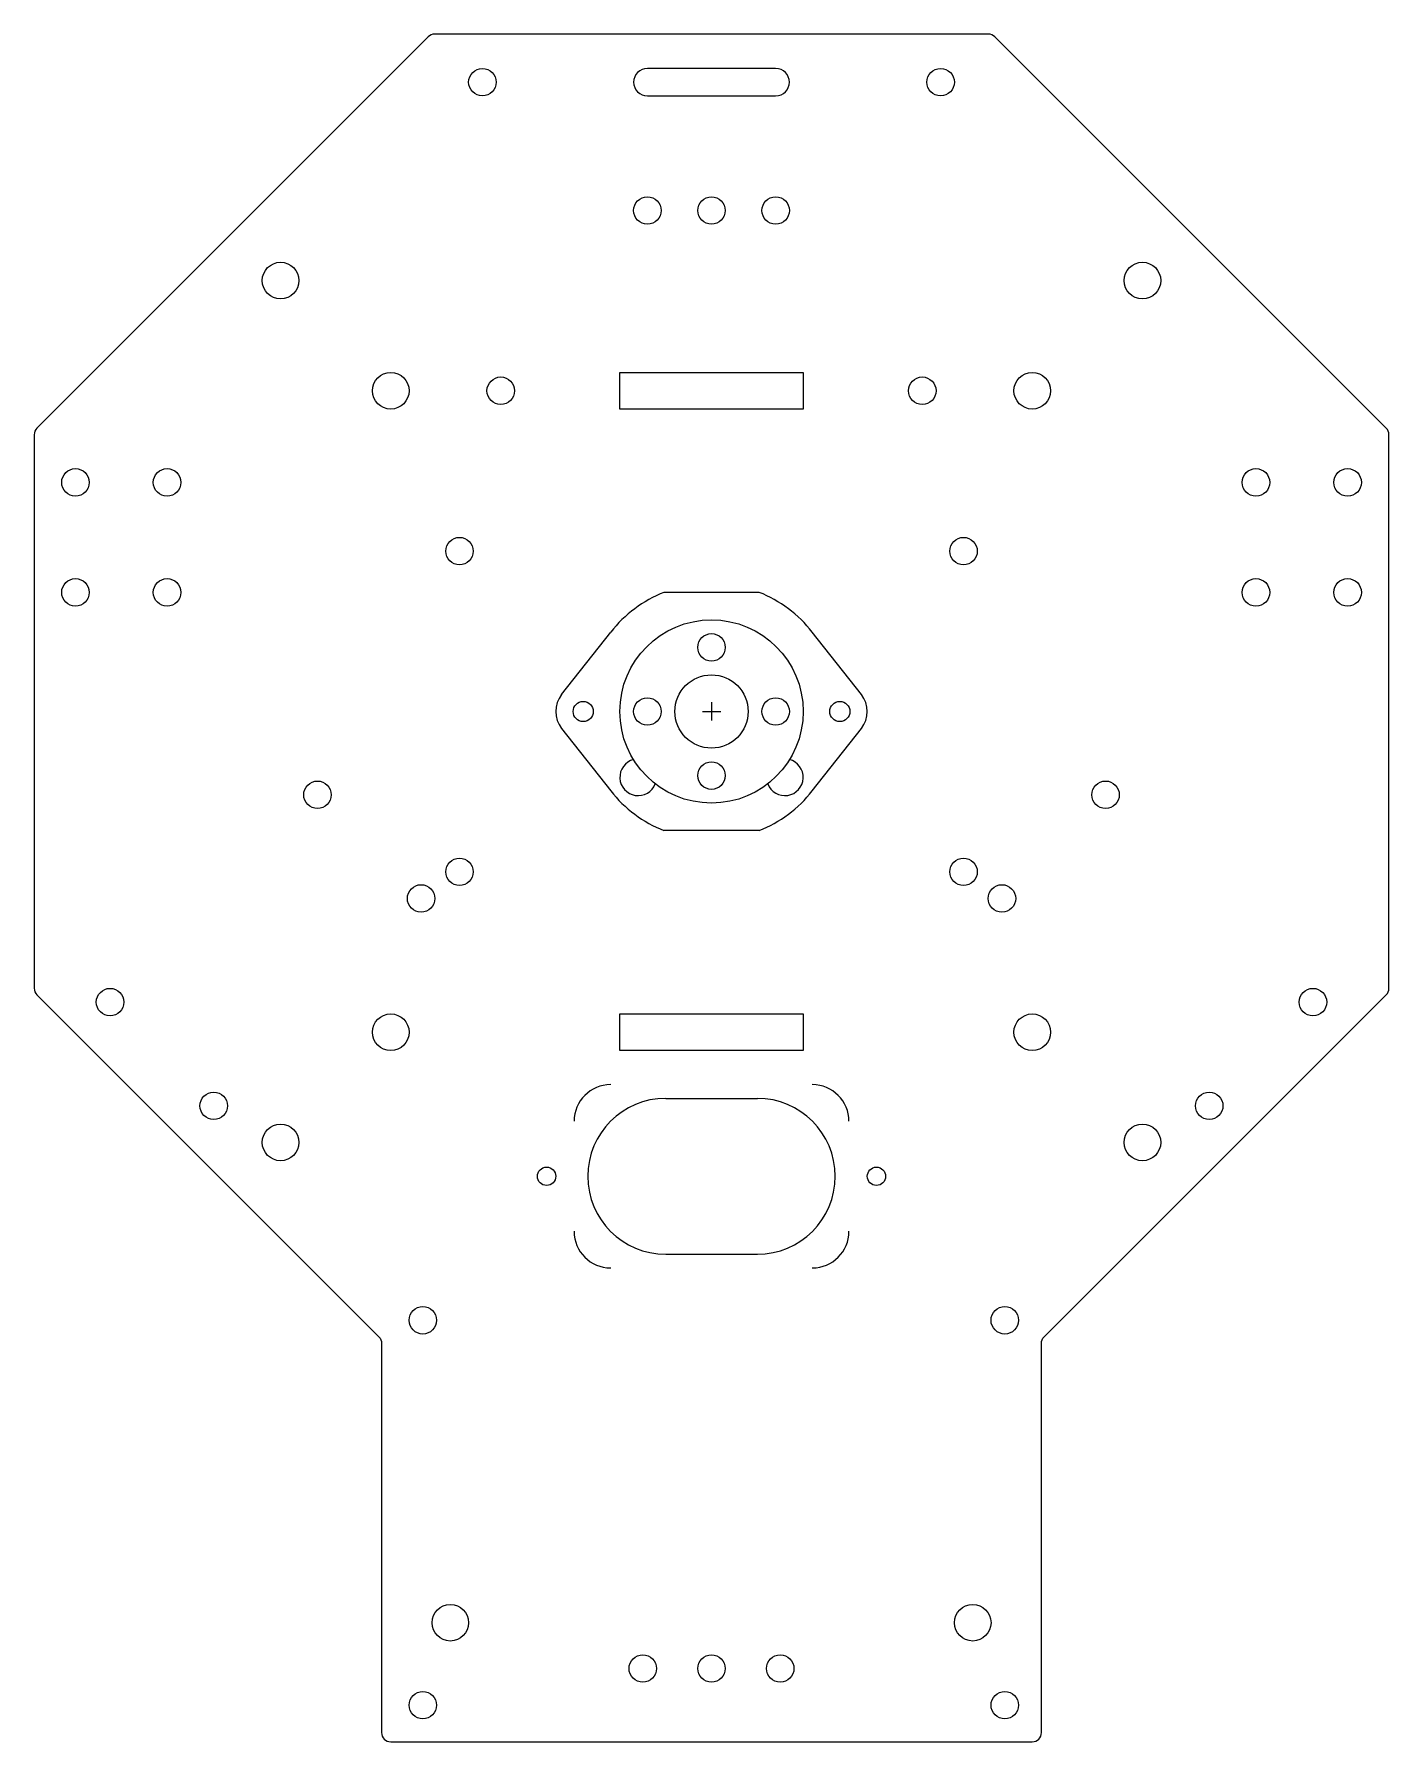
# Model space of a CAD drawing. Extents: x 79 to 227, y 211 to 398.
import ezdxf

# ---------------------------------------------------------------- set-up
doc = ezdxf.new("R2010")
doc.units = 0
doc.header["$MEASUREMENT"] = 0
doc.layers.get('0').update_dxf_attribs({"linetype": 'CONTINUOUS'})
doc.layers.add('02___PRT_ALL_AXES', color=7, linetype='CONTINUOUS')
doc.layers.add('粗实线层', color=7, linetype='CONTINUOUS')

msp = doc.modelspace()

# ---------------------------------------------------------------- linework, layer by layer
at = {"linetype": 'Continuous'}
for p, q in [((158.38, 336.84), (147.99, 336.84)), ((158.38, 310.84), (147.99, 310.84))]:
    msp.add_line(p, q, dxfattribs=at)
for p, q in [((136.83, 325.7), (142.19, 332.5)), ((169.55, 325.7), (164.19, 332.5)), ((136.83, 321.98), (142.19, 315.18)), ((164.19, 315.18), (169.55, 321.98)), ((118.19, 211.41), (188.19, 211.41))]:
    msp.add_line(p, q)
msp.add_lwpolyline([(189.19, 212.41), (189.19, 254.9, -0.198912), (189.48, 255.61), (226.81, 292.93, 0.198912), (227.1, 293.64), (227.1, 354.04, 0.198912), (226.81, 354.75), (184.1, 397.46, 0.198912), (183.39, 397.75), (122.99, 397.75, 0.198912), (122.28, 397.46), (79.57, 354.75, 0.198912), (79.28, 354.04), (79.28, 293.64, 0.198912), (79.57, 292.93), (116.9, 255.61, -0.198912), (117.19, 254.9), (117.19, 212.41)], format="xyb")
at = {"color": 1, "linetype": 'Continuous'}
for centre in [(118.19, 358.84), (188.19, 358.84), (118.19, 288.84), (188.19, 288.84)]:
    msp.add_circle(centre, 2, dxfattribs=at)
at = {"color": 7, "linetype": 'Continuous'}
for centre in [(130.19, 358.84), (176.19, 358.84), (125.69, 341.34), (180.69, 341.34), (125.69, 306.34), (180.69, 306.34), (121.69, 257.41), (185.19, 257.41), (121.69, 215.41), (185.19, 215.41)]:
    msp.add_circle(centre, 1.5, dxfattribs=at)
for centre, radius, start, end in [((153.19, 323.84), 14, 111.7868, 141.7868), ((153.19, 323.84), 14, 38.2132, 68.2132), ((139.19, 323.84), 3, 141.7868, 218.2134), ((167.19, 323.84), 3, 321.7868, 38.2134), ((153.19, 323.84), 14, 218.2132, 248.2132), ((153.19, 323.84), 14, 291.7868, 321.7868), ((118.19, 212.41), 1, 180, 270), ((188.19, 212.41), 1, 270, 0)]:
    msp.add_arc(centre, radius, start, end)
at = {"layer": '02___PRT_ALL_AXES', "linetype": 'Continuous'}
for centre in [(139.19, 323.84), (167.19, 323.84)]:
    msp.add_circle(centre, 1.1, dxfattribs=at)
for centre, start, end in [((145.19, 316.66), 104.8606, 338.9553), ((161.19, 316.66), 201.0447, 75.1394)]:
    msp.add_arc(centre, 2, start, end, dxfattribs=at)
at = {"layer": '粗实线层'}
for p, q in [((160.19, 394.01), (146.19, 394.01)), ((146.19, 391.01), (160.19, 391.01)), ((143.19, 356.84), (143.19, 360.84)), ((143.19, 360.84), (163.19, 360.84)), ((163.19, 360.84), (163.19, 356.84)), ((163.19, 356.84), (143.19, 356.84)), ((153.19, 324.84), (153.19, 322.84)), ((152.19, 323.84), (154.19, 323.84)), ((143.19, 286.84), (143.19, 290.84)), ((143.19, 290.84), (163.19, 290.84)), ((163.19, 290.84), (163.19, 286.84)), ((163.19, 286.84), (143.19, 286.84)), ((148.19, 281.62), (158.19, 281.62)), ((148.19, 264.62), (158.19, 264.62))]:
    msp.add_line(p, q, dxfattribs=at)
for centre, radius in [((128.19, 392.51), 1.5), ((178.19, 392.51), 1.5), ((146.19, 378.51), 1.5), ((153.19, 378.51), 1.5), ((160.19, 378.51), 1.5), ((83.78, 348.84), 1.5), ((93.78, 348.84), 1.5), ((212.6, 348.84), 1.5), ((222.6, 348.84), 1.5), ((83.78, 336.84), 1.5), ((93.78, 336.84), 1.5), ((212.6, 336.84), 1.5), ((222.6, 336.84), 1.5), ((153.19, 323.84), 10), ((153.19, 330.84), 1.5), ((153.19, 323.84), 4), ((146.19, 323.84), 1.5), ((160.19, 323.84), 1.5), ((153.19, 316.84), 1.5), ((110.19, 314.75), 1.5), ((196.19, 314.75), 1.5), ((121.5, 303.44), 1.5), ((184.88, 303.44), 1.5), ((87.56, 292.13), 1.5), ((218.82, 292.13), 1.5), ((98.87, 280.81), 1.5), ((207.5, 280.81), 1.5), ((135.19, 273.12), 1), ((171.19, 273.12), 1), ((145.69, 219.41), 1.5), ((153.19, 219.41), 1.5), ((160.69, 219.41), 1.5)]:
    msp.add_circle(centre, radius, dxfattribs=at)
at = {"layer": '粗实线层', "color": 2}
for centre in [(106.17, 370.86), (200.21, 370.86), (106.17, 276.82), (200.21, 276.82), (124.69, 224.41), (181.69, 224.41)]:
    msp.add_circle(centre, 2, dxfattribs=at)
at = {"layer": '粗实线层'}
for centre, radius, start, end in [((146.19, 392.51), 1.5, 90, 270), ((160.19, 392.51), 1.5, 270, 90), ((142.19, 279.12), 4, 90, 180), ((148.19, 273.12), 8.5, 90, 180), ((158.19, 273.12), 8.5, 0, 90), ((164.19, 279.12), 4, 0, 90), ((148.19, 273.12), 8.5, 180, 270), ((158.19, 273.12), 8.5, 270, 360), ((142.19, 267.12), 4, 180, 270), ((164.19, 267.12), 4, 270, 360)]:
    msp.add_arc(centre, radius, start, end, dxfattribs=at)

doc.saveas('drawing.dxf')
